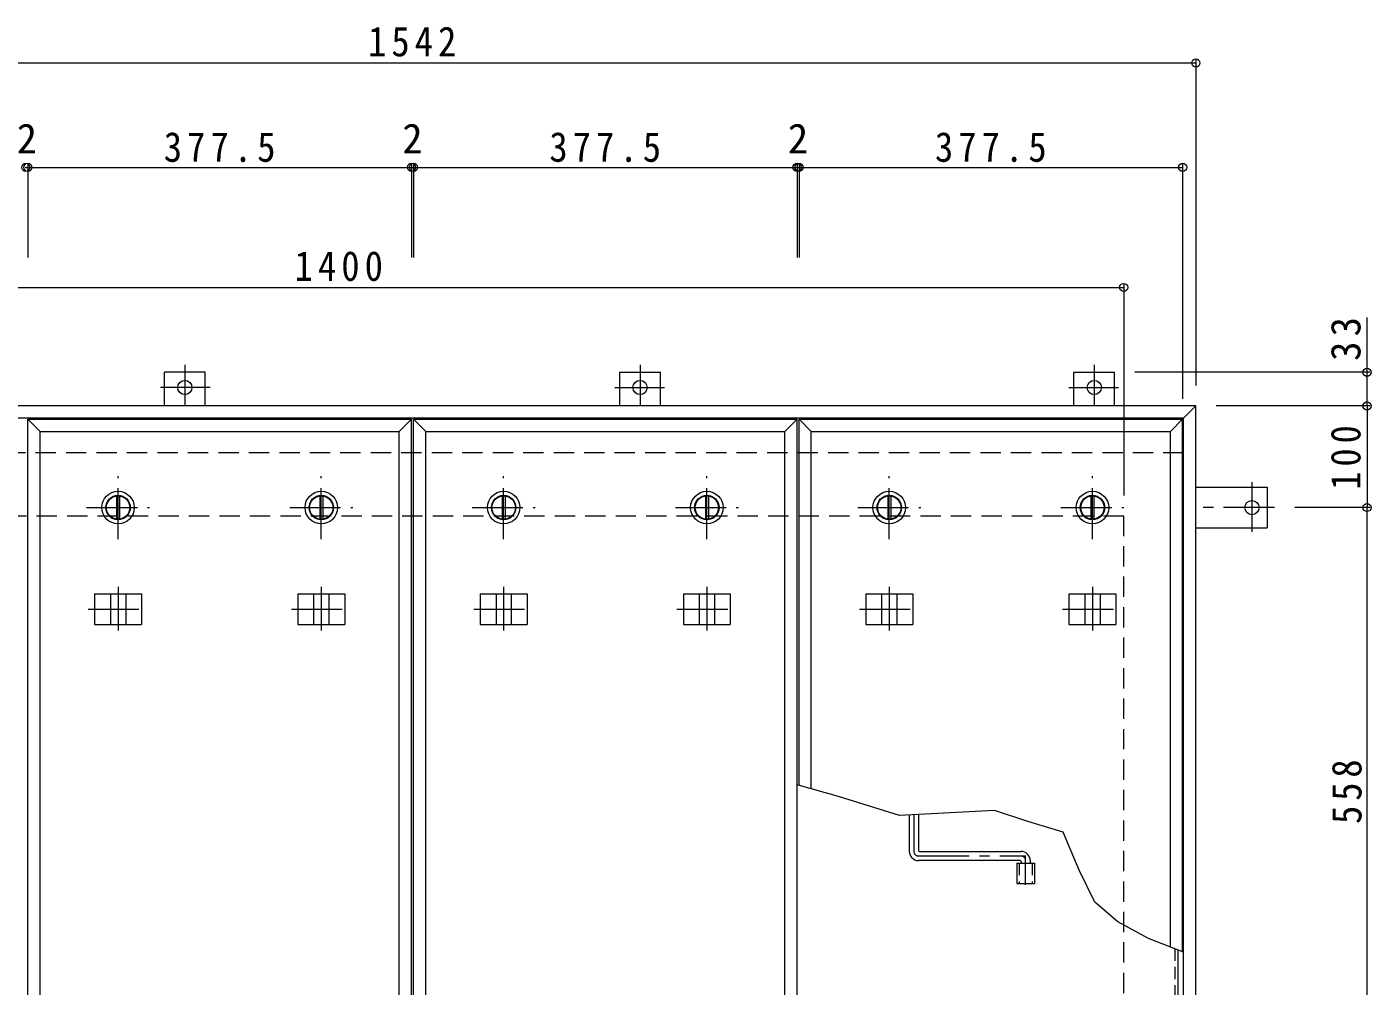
# Model space of a CAD drawing. Units: millimetres at full size, sheet at 1:10. Extents: x -2620 to 2719, y -1962 to 1858.
# Drawn here: x -1841 to -518, y 568 to 1512 of the extents above; entities that cross this region are included whole.
import ezdxf
from ezdxf.enums import TextEntityAlignment as Align

# ---------------------------------------------------------------- set-up
doc = ezdxf.new("R2010")
doc.units = ezdxf.units.MM
doc.header["$LTSCALE"] = 10
doc.header["$PDMODE"] = 32
doc.header["$PDSIZE"] = 8
for name, pattern in [('CHAIN1', [8, 5, -1, 1, -1]), ('DASHED1', [1.8, 1.2, -0.6]), ('DASHED2', [3, 2, -1])]:
    doc.linetypes.add(name, pattern=pattern)
for name, color, linetype, lineweight in [('0-1_躯体', 2, 'DASHED2', 9), ('0-2_仕上', 4, 'Continuous', 9), ('0-3_建具', 4, 'Continuous', 9), ('0-5_寸法', 7, 'Continuous', 9), ('0-6_ハッチ', 6, 'Continuous', 9), ('0-A', 3, 'CHAIN1', 9), ('0-C', 2, 'Continuous', 9), ('0-E', 3, 'Continuous', 9), ('0-F', 7, 'Continuous', 9)]:
    doc.layers.add(name, color=color, linetype=linetype, lineweight=lineweight)
doc.styles.add('ＭＳ ゴシック', font='')
doc.styles.get('ＭＳ ゴシック').set_extended_font_data('MS Gothic')

msp = doc.modelspace()

# ---------------------------------------------------------------- linework, layer by layer
at = {"layer": '0-1_躯体'}
for p, q in [((-702.35, 1092.92), (-2220.35, 1092.92)), ((-2161.35, 1030.92), (-761.35, 1030.92)), ((-761.35, -69.08), (-761.35, 1030.92))]:
    msp.add_line(p, q, dxfattribs=at)
at = {"layer": '0-2_仕上'}
for p, q in [((-1839.85, 1125.92), (-1462.35, 1125.92)), ((-1827.85, 1113.92), (-1839.85, 1125.92)), ((-1839.85, -164.08), (-1839.85, 1125.92)), ((-1474.35, 1113.92), (-1462.35, 1125.92)), ((-1462.35, -164.08), (-1462.35, 1125.92)), ((-1460.35, 1125.92), (-1082.85, 1125.92)), ((-1448.35, 1113.92), (-1460.35, 1125.92)), ((-1460.35, -164.08), (-1460.35, 1125.92)), ((-1094.85, 1113.92), (-1082.85, 1125.92)), ((-1082.85, -164.08), (-1082.85, 1125.92)), ((-1080.85, 1125.92), (-703.35, 1125.92)), ((-1068.85, 1113.92), (-1080.85, 1125.92)), ((-1080.85, 765.52), (-1080.85, 1125.92)), ((-715.35, 1113.92), (-703.35, 1125.92)), ((-703.35, 601.69), (-703.35, 1125.92)), ((-1827.85, 1113.92), (-1474.35, 1113.92)), ((-1827.85, -152.08), (-1827.85, 1113.92)), ((-1474.35, -152.08), (-1474.35, 1113.92)), ((-1448.35, 1113.92), (-1094.85, 1113.92)), ((-1448.35, -152.08), (-1448.35, 1113.92)), ((-1094.85, -152.08), (-1094.85, 1113.92)), ((-1068.85, 1113.92), (-715.35, 1113.92)), ((-1068.85, 762.11), (-1068.85, 1113.92)), ((-715.35, 606.34), (-715.35, 1113.92))]:
    msp.add_line(p, q, dxfattribs=at)
at = {"layer": '0-2_仕上', "color": 3}
for p, q in [((-866.5, 688.92), (-866.5, 668.92)), ((-866.5, 688.92), (-849.2, 688.92)), ((-849.2, 688.92), (-849.2, 668.92)), ((-866.5, 668.92), (-849.2, 668.92))]:
    msp.add_line(p, q, dxfattribs=at)
at = {"layer": '0-2_仕上', "color": 3, "linetype": 'DASHED1'}
for p, q in [((-864.2, 688.92), (-864.2, 668.92)), ((-851.5, 688.92), (-851.5, 668.92))]:
    msp.add_line(p, q, dxfattribs=at)
at = {"layer": '0-3_建具', "color": 2}
for p, q in [((-690.35, 1138.92), (-2232.35, 1138.92)), ((-690.35, 1138.92), (-702.35, 1126.92)), ((-690.35, -177.08), (-690.35, 1138.92)), ((-702.35, 1126.92), (-2220.35, 1126.92)), ((-702.35, -165.08), (-702.35, 1126.92))]:
    msp.add_line(p, q, dxfattribs=at)
at = {"layer": '0-3_建具'}
for p, q in [((-1774.19, 953.92), (-1774.19, 923.92)), ((-1774.19, 953.92), (-1728.01, 953.92)), ((-1758.6, 953.92), (-1758.6, 923.92)), ((-1743.6, 953.92), (-1743.6, 923.92)), ((-1728.01, 953.92), (-1728.01, 923.92)), ((-1574.19, 953.92), (-1574.19, 923.92)), ((-1574.19, 953.92), (-1528.01, 953.92)), ((-1558.6, 953.92), (-1558.6, 923.92)), ((-1543.6, 953.92), (-1543.6, 923.92)), ((-1528.01, 953.92), (-1528.01, 923.92)), ((-1394.69, 953.92), (-1394.69, 923.92)), ((-1394.69, 953.92), (-1348.51, 953.92)), ((-1379.1, 953.92), (-1379.1, 923.92)), ((-1364.1, 953.92), (-1364.1, 923.92)), ((-1348.51, 953.92), (-1348.51, 923.92)), ((-1194.69, 953.92), (-1194.69, 923.92)), ((-1194.69, 953.92), (-1148.51, 953.92)), ((-1179.1, 953.92), (-1179.1, 923.92)), ((-1164.1, 953.92), (-1164.1, 923.92)), ((-1148.51, 953.92), (-1148.51, 923.92)), ((-1015.19, 953.92), (-1015.19, 923.92)), ((-1015.19, 953.92), (-969.01, 953.92)), ((-999.6, 953.92), (-999.6, 923.92)), ((-984.6, 953.92), (-984.6, 923.92)), ((-969.01, 953.92), (-969.01, 923.92)), ((-815.19, 953.92), (-815.19, 923.92)), ((-815.19, 953.92), (-769.01, 953.92)), ((-799.6, 953.92), (-799.6, 923.92)), ((-784.6, 953.92), (-784.6, 923.92)), ((-769.01, 953.92), (-769.01, 923.92)), ((-1774.19, 923.92), (-1728.01, 923.92)), ((-1574.19, 923.92), (-1528.01, 923.92)), ((-1394.69, 923.92), (-1348.51, 923.92)), ((-1194.69, 923.92), (-1148.51, 923.92)), ((-1015.19, 923.92), (-969.01, 923.92)), ((-815.19, 923.92), (-769.01, 923.92))]:
    msp.add_line(p, q, dxfattribs=at)
at = {"layer": '0-3_建具', "linetype": 'CHAIN1'}
for p, q in [((-1751.1, 961.04), (-1751.1, 917.8)), ((-1551.1, 961.04), (-1551.1, 917.8)), ((-1371.6, 961.04), (-1371.6, 917.8)), ((-1171.6, 961.04), (-1171.6, 917.8)), ((-992.1, 961.04), (-992.1, 917.8)), ((-792.1, 961.04), (-792.1, 917.8)), ((-1780.51, 938.92), (-1721.69, 938.92)), ((-1580.51, 938.92), (-1521.69, 938.92)), ((-1401.01, 938.92), (-1342.19, 938.92)), ((-1201.01, 938.92), (-1142.19, 938.92)), ((-1021.51, 938.92), (-962.69, 938.92)), ((-821.51, 938.92), (-762.69, 938.92))]:
    msp.add_line(p, q, dxfattribs=at)
at = {"layer": '0-5_寸法'}
msp.add_line((-521.83, 1172.12), (-521.83, 1225.88), dxfattribs=at)
msp.add_lwpolyline([(-702.35, 601.31), (-736.89, 614.68), (-767.12, 631.1), (-789.69, 650.34), (-805.05, 681.79), (-820.86, 719.25), (-855.83, 729.94), (-888.38, 740.74), (-982.13, 735.72), (-1042.18, 754.55), (-1082.85, 766.08)], dxfattribs=at)
at = {"layer": '0-6_ハッチ'}
for p, q in [((-972.35, 736.25), (-972.35, 700.42)), ((-963.35, 736.73), (-963.35, 701.42)), ((-863.35, 691.42), (-963.35, 691.42)), ((-962.35, 700.42), (-862.35, 700.42)), ((-862.35, 690.42), (-862.35, 688.92)), ((-853.35, 691.42), (-853.35, 688.92))]:
    msp.add_line(p, q, dxfattribs=at)
at = {"layer": '0-6_ハッチ', "linetype": 'CHAIN1'}
for p, q in [((-967.85, 736.49), (-967.85, 700.43)), ((-963.34, 695.92), (-857.85, 695.92)), ((-857.85, 667.54), (-857.85, 695.92))]:
    msp.add_line(p, q, dxfattribs=at)
at = {"layer": '0-6_ハッチ'}
for centre, radius, start, end in [((-962.35, 701.42), 1, 180, 270), ((-963.35, 700.42), 9, 180, 270), ((-863.35, 690.42), 1, 0, 90), ((-862.35, 691.42), 9, 0, 90)]:
    msp.add_arc(centre, radius, start, end, dxfattribs=at)
at = {"layer": '0-6_ハッチ', "linetype": 'CHAIN1'}
for centre, radius, start, end in [((-963.34, 700.43), 4.51, 180, 270), ((-862.35, 691.42), 4.5, 360, 89.70431)]:
    msp.add_arc(centre, radius, start, end, dxfattribs=at)
at = {"layer": '0-A', "linetype": 'DASHED1'}
msp.add_line((-711.05, 604.68), (-711.05, -119.38), dxfattribs=at)
at = {"layer": '0-A', "linetype": 'Continuous'}
msp.add_line((-707.85, -122.58), (-707.85, 603.44), dxfattribs=at)
at = {"layer": '0-C', "linetype": 'CHAIN1'}
for p, q in [((-1751.1, 1007.92), (-1751.1, 1069.92)), ((-1551.1, 1007.92), (-1551.1, 1069.92)), ((-1371.6, 1007.92), (-1371.6, 1069.92)), ((-1171.6, 1007.92), (-1171.6, 1069.92)), ((-992.1, 1007.92), (-992.1, 1069.92)), ((-792.1, 1007.92), (-792.1, 1069.92)), ((-1782.1, 1038.92), (-1720.1, 1038.92)), ((-1582.1, 1038.92), (-1520.1, 1038.92)), ((-1402.6, 1038.92), (-1340.6, 1038.92)), ((-1202.6, 1038.92), (-1140.6, 1038.92)), ((-1023.1, 1038.92), (-961.1, 1038.92)), ((-823.1, 1038.92), (-761.1, 1038.92))]:
    msp.add_line(p, q, dxfattribs=at)
at = {"layer": '0-C'}
for p, q in [((-1752.6, 1050.33), (-1752.6, 1027.52)), ((-1749.6, 1050.33), (-1749.6, 1027.52)), ((-1552.6, 1050.33), (-1552.6, 1027.52)), ((-1549.6, 1050.33), (-1549.6, 1027.52)), ((-1373.1, 1050.33), (-1373.1, 1027.52)), ((-1370.1, 1050.33), (-1370.1, 1027.52)), ((-1173.1, 1050.33), (-1173.1, 1027.52)), ((-1170.1, 1050.33), (-1170.1, 1027.52)), ((-993.6, 1050.33), (-993.6, 1027.52)), ((-990.6, 1050.33), (-990.6, 1027.52)), ((-793.6, 1050.33), (-793.6, 1027.52)), ((-790.6, 1050.33), (-790.6, 1027.52))]:
    msp.add_line(p, q, dxfattribs=at)
for centre, radius in [((-1751.1, 1038.92), 16), ((-1751.1, 1038.92), 12), ((-1751.1, 1038.92), 11.5), ((-1551.1, 1038.92), 16), ((-1551.1, 1038.92), 12), ((-1551.1, 1038.92), 11.5), ((-1371.6, 1038.92), 16), ((-1371.6, 1038.92), 12), ((-1371.6, 1038.92), 11.5), ((-1171.6, 1038.92), 16), ((-1171.6, 1038.92), 12), ((-1171.6, 1038.92), 11.5), ((-992.1, 1038.92), 16), ((-992.1, 1038.92), 12), ((-992.1, 1038.92), 11.5), ((-792.1, 1038.92), 16), ((-792.1, 1038.92), 12), ((-792.1, 1038.92), 11.5)]:
    msp.add_circle(centre, radius, dxfattribs=at)
at = {"layer": '0-E', "linetype": 'CHAIN1'}
for p, q in [((-1685.35, 1179.28), (-1685.35, 1139.12)), ((-1237.35, 1179.28), (-1237.35, 1139.12)), ((-790.35, 1179.28), (-790.35, 1139.12)), ((-1660.51, 1157.12), (-1709.4, 1157.12)), ((-1262.19, 1157.12), (-1213.3, 1157.12)), ((-815.19, 1157.12), (-766.3, 1157.12)), ((-635.15, 1063.76), (-635.15, 1014.88)), ((-612.99, 1038.92), (-690.35, 1038.92))]:
    msp.add_line(p, q, dxfattribs=at)
at = {"layer": '0-E'}
for p, q in [((-1705.35, 1138.92), (-1705.35, 1172.12)), ((-1665.35, 1172.12), (-1705.35, 1172.12)), ((-1665.35, 1138.92), (-1665.35, 1172.12)), ((-1257.35, 1172.12), (-1217.35, 1172.12)), ((-1257.35, 1138.92), (-1257.35, 1172.12)), ((-1217.35, 1138.92), (-1217.35, 1172.12)), ((-810.35, 1138.92), (-810.35, 1172.12)), ((-810.35, 1172.12), (-770.35, 1172.12)), ((-770.35, 1138.92), (-770.35, 1172.12)), ((-690.35, 1058.92), (-620.15, 1058.92)), ((-620.15, 1058.92), (-620.15, 1018.92)), ((-690.35, 1018.92), (-620.15, 1018.92))]:
    msp.add_line(p, q, dxfattribs=at)
for centre in [(-1685.35, 1157.12), (-1237.35, 1157.12), (-790.35, 1157.12), (-635.15, 1038.92)]:
    msp.add_circle(centre, 7, dxfattribs=at)
at = {"layer": '0-F'}
for p, q in [((-2232.35, 1476.64), (-690.35, 1476.64)), ((-690.35, 1479.64), (-690.35, 1158.92)), ((-1839.85, 1376.84), (-1839.85, 1285.08)), ((-1462.35, 1376.84), (-1462.35, 1285.08)), ((-1460.35, 1376.84), (-1460.35, 1285.08)), ((-1082.85, 1376.84), (-1082.85, 1285.08)), ((-1080.85, 1376.84), (-1080.85, 1285.08)), ((-703.35, 1376.84), (-703.35, 1145.92)), ((-1841.85, 1373.84), (-1839.85, 1373.84)), ((-1839.85, 1373.84), (-1462.35, 1373.84)), ((-1462.35, 1373.84), (-1460.35, 1373.84)), ((-1460.35, 1373.84), (-1082.85, 1373.84)), ((-1082.85, 1373.84), (-1080.85, 1373.84)), ((-1080.85, 1373.84), (-703.35, 1373.84)), ((-761.35, 1258.64), (-761.35, 1050.92)), ((-2161.35, 1255.64), (-761.35, 1255.64)), ((-518.83, 1172.12), (-750.35, 1172.12)), ((-521.83, 1138.92), (-521.83, 1172.12)), ((-518.83, 1138.92), (-670.35, 1138.92)), ((-521.83, 1138.92), (-521.83, 1038.92)), ((-518.83, 1038.92), (-592.99, 1038.92)), ((-521.83, 480.92), (-521.83, 1038.92))]:
    msp.add_line(p, q, dxfattribs=at)
for p in [(-690.35, 1476.64), (-1841.85, 1373.84), (-1839.85, 1373.84), (-1462.35, 1373.84), (-1460.35, 1373.84), (-1082.85, 1373.84), (-1080.85, 1373.84), (-703.35, 1373.84), (-761.35, 1255.64), (-521.83, 1172.12), (-521.83, 1138.92), (-521.83, 1038.92)]:
    msp.add_point(p, dxfattribs=at)

# ---------------------------------------------------------------- texts
at = {"layer": '0-F', "color": 2, "style": 'ＭＳ ゴシック'}
for p in [(-1850.85, 1378.84), (-1471.35, 1378.84), (-1091.85, 1378.84)]:
    msp.add_text('2', height=29.33, dxfattribs=at).set_placement(p, align=Align.BOTTOM_LEFT)
at = {"layer": '0-F', "color": 2, "char_height": 29.33, "attachment_point": 7, "style": 'ＭＳ ゴシック'}
for s, insert in [('\\T1.28;\\W0.9;1542', (-1505.1, 1482.64)), ('\\T1.28;\\W0.9;377.5', (-1706.1, 1378.84)), ('\\T1.28;\\W0.9;377.5', (-1326.6, 1378.84)), ('\\T1.28;\\W0.9;377.5', (-947.1, 1378.84)), ('\\T1.28;\\W0.9;1400', (-1577.34, 1261.64))]:
    msp.add_mtext(s, dxfattribs=dict(at, insert=insert))
at = {"layer": '0-F', "color": 2, "char_height": 29.33, "attachment_point": 7, "rotation": 90, "style": 'ＭＳ ゴシック'}
for s, insert in [('\\T1.27;\\W0.95;33', (-527.83, 1183.38)), ('\\T1.27;\\W0.9;100', (-527.83, 1056.42)), ('\\T1.27;\\W0.9;558', (-526.83, 727.42))]:
    msp.add_mtext(s, dxfattribs=dict(at, insert=insert))

doc.saveas('drawing.dxf')
